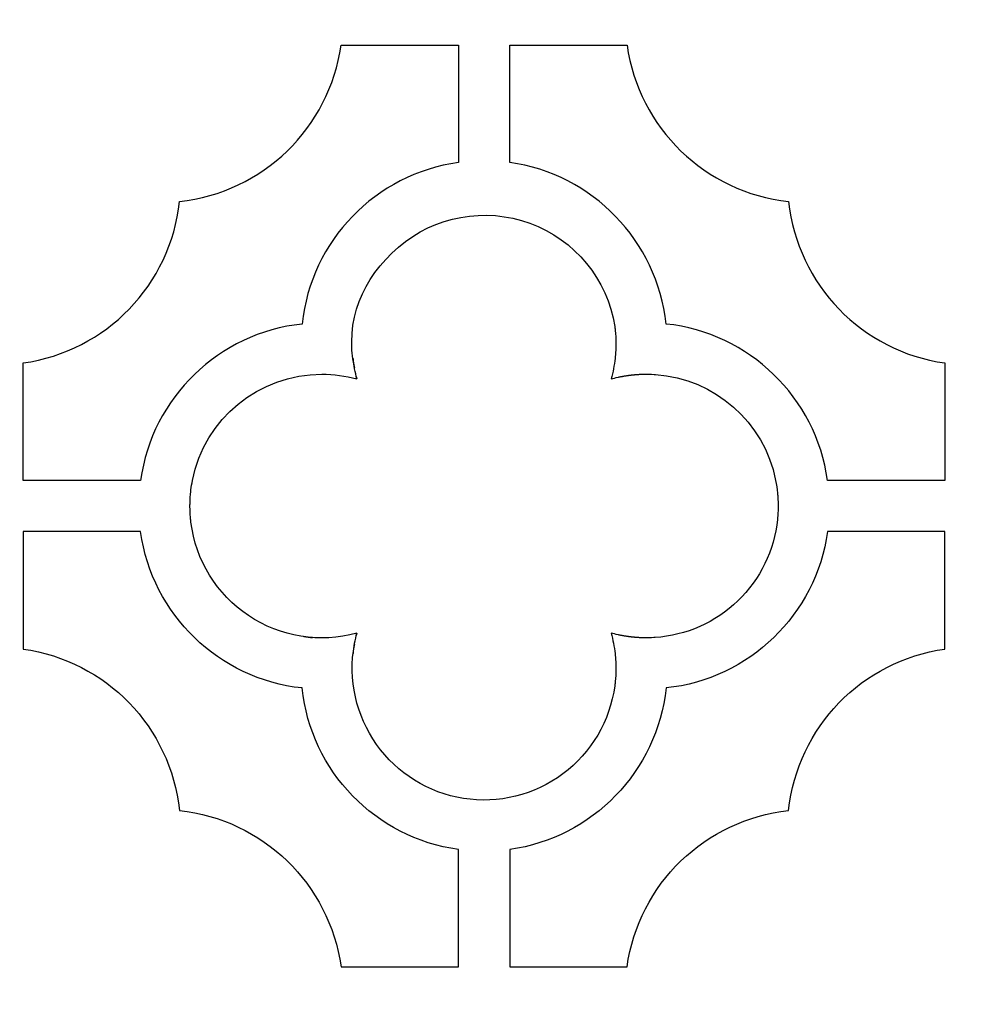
# Model space of a CAD drawing. Header units: centimetres. Extents: x -8.6 to 7.4, y -2.5 to 11.8.
# Drawn here: x 1.081 to 3.592, y 2.096 to 4.664 of the extents above; entities that cross this region are included whole.
import ezdxf

# ---------------------------------------------------------------- set-up
doc = ezdxf.new("R2010")
doc.units = ezdxf.units.CM
doc.header["$MEASUREMENT"] = 0
doc.layers.add('layer 1', color=7, linetype='Continuous')

msp = doc.modelspace()

# ---------------------------------------------------------------- linework, layer by layer
at = {"layer": 'layer 1', "color": 242}
for points, knots in [([(-0.18941, 11.81631), (-0.18941, 11.81631), (-0.0542, 11.81631), (-0.0542, 11.81631), (-0.0542, 11.81631), (-0.0542, 11.81631), (7.23783, 11.81631), (7.23783, 11.81631), (7.23783, 11.81631), (7.23783, 11.81631), (7.37304, 11.81631), (7.37304, 11.81631), (7.37304, 11.81631), (7.37304, 11.81631), (7.37304, 11.6811), (7.37304, 11.6811), (7.37304, 11.6811), (7.37304, 11.6811), (7.37304, -2.35212), (7.37304, -2.35212), (7.37304, -2.35212), (7.37304, -2.35212), (7.37304, -2.48733), (7.37304, -2.48733), (7.37304, -2.48733), (7.37304, -2.48733), (7.23783, -2.48733), (7.23783, -2.48733), (7.23783, -2.48733), (7.23783, -2.48733), (-0.0542, -2.48733), (-0.0542, -2.48733), (-0.0542, -2.48733), (-0.0542, -2.48733), (-0.18941, -2.48733), (-0.18941, -2.48733), (-0.18941, -2.48733), (-0.18941, -2.48733), (-0.18941, -2.35212), (-0.18941, -2.35212), (-0.18941, -2.35212), (-0.18941, -2.35212), (-0.18941, 11.6811), (-0.18941, 11.6811), (-0.18941, 11.6811), (-0.18941, 11.6811), (-0.18941, 11.81631), (-0.18941, 11.81631)], [0, 0, 0, 0, 0.0769231, 0.0769231, 0.0769231, 0.0769231, 0.1538462, 0.1538462, 0.1538462, 0.1538462, 0.2307692, 0.2307692, 0.2307692, 0.2307692, 0.3076923, 0.3076923, 0.3076923, 0.3076923, 0.3846154, 0.3846154, 0.3846154, 0.3846154, 0.4615385, 0.4615385, 0.4615385, 0.4615385, 0.5384615, 0.5384615, 0.5384615, 0.5384615, 0.6153846, 0.6153846, 0.6153846, 0.6153846, 0.6923077, 0.6923077, 0.6923077, 0.6923077, 0.7692308, 0.7692308, 0.7692308, 0.7692308, 0.8461538, 0.8461538, 0.8461538, 0.8461538, 1, 1, 1, 1]), ([(2.23982, 4.59688), (2.23982, 4.59688), (2.13652, 4.59688), (2.13652, 4.59688), (2.13652, 4.59688), (2.13652, 4.59688), (2.08721, 4.59688), (2.08721, 4.59688), (2.08721, 4.59688), (2.08721, 4.59688), (2.04993, 4.59688), (2.04993, 4.59688), (2.04993, 4.59688), (2.04993, 4.59688), (1.92987, 4.59688), (1.92987, 4.59688), (1.92987, 4.59688), (1.89925, 4.37789), (1.7233, 4.20771), (1.50345, 4.18403), (1.50345, 4.18403), (1.47993, 3.96416), (1.30956, 3.7884), (1.0906, 3.75761), (1.0906, 3.75761), (1.0906, 3.75761), (1.0906, 3.69234), (1.0906, 3.69234), (1.0906, 3.69234), (1.0906, 3.69234), (1.0906, 3.65906), (1.0906, 3.65906), (1.0906, 3.65906), (1.0906, 3.65906), (1.0906, 3.56049), (1.0906, 3.56049), (1.0906, 3.56049), (1.0906, 3.56049), (1.0906, 3.44769), (1.0906, 3.44769), (1.0906, 3.44769), (1.0906, 3.44769), (1.28031, 3.44768), (1.28031, 3.44768), (1.28031, 3.44768), (1.28031, 3.44768), (1.40051, 3.44768), (1.40051, 3.44768), (1.40051, 3.44768), (1.43113, 3.66668), (1.6071, 3.83685), (1.82696, 3.86054), (1.82696, 3.86054), (1.85047, 4.08041), (2.02084, 4.25619), (2.23982, 4.28696), (2.23982, 4.28696), (2.23982, 4.28696), (2.23982, 4.59688), (2.23982, 4.59688)], [0, 0, 0, 0, 0.0625, 0.0625, 0.0625, 0.0625, 0.125, 0.125, 0.125, 0.125, 0.1875, 0.1875, 0.1875, 0.1875, 0.25, 0.25, 0.25, 0.25, 0.3125, 0.3125, 0.3125, 0.3125, 0.375, 0.375, 0.375, 0.375, 0.4375, 0.4375, 0.4375, 0.4375, 0.5, 0.5, 0.5, 0.5, 0.5625, 0.5625, 0.5625, 0.5625, 0.625, 0.625, 0.625, 0.625, 0.6875, 0.6875, 0.6875, 0.6875, 0.75, 0.75, 0.75, 0.75, 0.8125, 0.8125, 0.8125, 0.8125, 0.875, 0.875, 0.875, 0.875, 1, 1, 1, 1]), ([(2.68495, 4.59688), (2.68495, 4.59688), (2.61981, 4.59688), (2.61981, 4.59688), (2.61981, 4.59688), (2.61981, 4.59688), (2.52762, 4.59688), (2.52762, 4.59688), (2.52762, 4.59688), (2.52762, 4.59688), (2.45856, 4.59688), (2.45856, 4.59688), (2.45856, 4.59688), (2.45856, 4.59688), (2.37503, 4.59688), (2.37503, 4.59688), (2.37503, 4.59688), (2.37503, 4.59688), (2.37503, 4.28695), (2.37503, 4.28695), (2.37503, 4.28695), (2.59401, 4.25633), (2.76417, 4.08038), (2.78787, 3.86054), (2.78787, 3.86054), (3.00773, 3.83701), (3.1835, 3.66665), (3.21429, 3.44768), (3.21429, 3.44768), (3.21429, 3.44768), (3.36926, 3.44768), (3.36926, 3.44768), (3.36926, 3.44768), (3.36926, 3.44768), (3.52421, 3.44768), (3.52421, 3.44768), (3.52421, 3.44768), (3.52421, 3.44768), (3.52421, 3.56049), (3.52421, 3.56049), (3.52421, 3.56049), (3.52421, 3.56049), (3.52421, 3.65907), (3.52421, 3.65907), (3.52421, 3.65907), (3.52421, 3.65907), (3.52421, 3.69232), (3.52421, 3.69232), (3.52421, 3.69232), (3.52421, 3.69232), (3.52421, 3.75761), (3.52421, 3.75761), (3.52421, 3.75761), (3.30523, 3.78823), (3.13506, 3.96418), (3.11137, 4.18403), (3.11137, 4.18403), (2.8915, 4.20755), (2.71573, 4.37791), (2.68495, 4.59688)], [0, 0, 0, 0, 0.0625, 0.0625, 0.0625, 0.0625, 0.125, 0.125, 0.125, 0.125, 0.1875, 0.1875, 0.1875, 0.1875, 0.25, 0.25, 0.25, 0.25, 0.3125, 0.3125, 0.3125, 0.3125, 0.375, 0.375, 0.375, 0.375, 0.4375, 0.4375, 0.4375, 0.4375, 0.5, 0.5, 0.5, 0.5, 0.5625, 0.5625, 0.5625, 0.5625, 0.625, 0.625, 0.625, 0.625, 0.6875, 0.6875, 0.6875, 0.6875, 0.75, 0.75, 0.75, 0.75, 0.8125, 0.8125, 0.8125, 0.8125, 0.875, 0.875, 0.875, 0.875, 1, 1, 1, 1]), ([(1.53758, 3.44768), (1.53597, 3.43943), (1.53465, 3.43114), (1.53362, 3.4228), (1.53362, 3.4228), (1.53362, 3.4228), (1.53337, 3.4207), (1.53337, 3.4207), (1.53337, 3.4207), (1.53337, 3.4207), (1.53313, 3.41859), (1.53313, 3.41859), (1.53313, 3.41859), (1.53313, 3.41859), (1.53231, 3.41024), (1.53231, 3.41024), (1.53231, 3.41024), (1.53231, 3.41024), (1.53183, 3.40378), (1.53183, 3.40378), (1.53183, 3.40378), (1.53183, 3.40378), (1.53168, 3.40163), (1.53168, 3.40163), (1.53168, 3.40163), (1.53168, 3.40163), (1.53141, 3.39737), (1.53141, 3.39737), (1.53141, 3.39737), (1.53141, 3.39737), (1.53134, 3.3952), (1.53134, 3.3952), (1.53134, 3.3952), (1.53134, 3.3952), (1.53123, 3.39244), (1.53123, 3.39244), (1.53123, 3.39244), (1.53123, 3.39244), (1.53119, 3.39089), (1.53119, 3.39089), (1.53119, 3.39089), (1.53119, 3.39089), (1.5311, 3.38908), (1.5311, 3.38908), (1.5311, 3.38908), (1.5311, 3.38908), (1.53108, 3.3869), (1.53108, 3.3869), (1.53108, 3.3869), (1.53108, 3.3869), (1.53106, 3.38552), (1.53106, 3.38552), (1.53106, 3.38552), (1.53106, 3.38552), (1.53102, 3.38336), (1.53102, 3.38336), (1.53102, 3.38336), (1.53102, 3.38336), (1.53101, 3.38117), (1.53101, 3.38117), (1.53101, 3.38117), (1.53101, 3.38117), (1.53101, 3.37903), (1.53101, 3.37903), (1.53101, 3.37903), (1.53101, 3.37903), (1.53102, 3.37687), (1.53102, 3.37687), (1.53102, 3.37687), (1.53102, 3.37687), (1.53105, 3.37506), (1.53105, 3.37506), (1.53105, 3.37506), (1.53105, 3.37506), (1.53106, 3.37363), (1.53106, 3.37363), (1.53106, 3.37363), (1.53106, 3.37363), (1.5311, 3.37146), (1.5311, 3.37146), (1.5311, 3.37146), (1.5311, 3.37146), (1.53119, 3.3693), (1.53119, 3.3693), (1.53119, 3.3693), (1.53119, 3.3693), (1.53123, 3.36773), (1.53123, 3.36773), (1.53123, 3.36773), (1.53123, 3.36773), (1.5313, 3.3661), (1.5313, 3.3661), (1.5313, 3.3661), (1.5313, 3.3661), (1.53138, 3.36395), (1.53138, 3.36395), (1.53138, 3.36395), (1.53138, 3.36395), (1.53168, 3.3586), (1.53168, 3.3586), (1.53168, 3.3586), (1.53168, 3.3586), (1.53183, 3.35646), (1.53183, 3.35646), (1.53183, 3.35646), (1.53183, 3.35646), (1.53222, 3.35115), (1.53222, 3.35115), (1.53222, 3.35115), (1.53255, 3.34726), (1.53293, 3.34338), (1.53337, 3.3395), (1.53337, 3.3395), (1.53337, 3.3395), (1.53362, 3.33739), (1.53362, 3.33739), (1.53362, 3.33739), (1.54597, 3.23689), (1.60144, 3.14682), (1.68567, 3.09064), (1.68567, 3.09064), (1.76988, 3.03447), (1.87425, 3.01764), (1.97182, 3.04455), (1.97182, 3.04455), (1.97182, 3.04455), (1.97018, 3.03826), (1.97018, 3.03826), (1.97018, 3.03826), (1.97018, 3.03826), (1.97182, 3.04456), (1.97182, 3.04456), (1.97182, 3.04456), (1.96946, 3.03574), (1.96741, 3.02683), (1.96566, 3.01786), (1.96566, 3.01786), (1.9639, 3.00877), (1.96251, 2.99961), (1.96149, 2.9904), (1.96149, 2.9904), (1.96239, 2.99846), (1.96357, 3.00648), (1.96501, 3.01447), (1.96501, 3.01447), (1.94827, 2.92219), (1.96943, 2.82707), (2.0237, 2.75059), (2.0237, 2.75059), (2.07797, 2.67411), (2.16032, 2.6228), (2.25295, 2.60814), (2.25295, 2.60814), (2.3456, 2.59346), (2.44026, 2.61681), (2.51547, 2.67288), (2.51547, 2.67288), (2.59068, 2.72895), (2.64001, 2.81254), (2.65241, 2.90553), (2.65241, 2.90553), (2.65241, 2.90553), (2.65261, 2.907), (2.65261, 2.907), (2.65261, 2.907), (2.65261, 2.907), (2.65277, 2.90847), (2.65277, 2.90847), (2.65277, 2.90847), (2.65277, 2.90847), (2.65314, 2.91143), (2.65314, 2.91143), (2.65314, 2.91143), (2.65314, 2.91143), (2.65339, 2.91363), (2.65339, 2.91363), (2.65339, 2.91363), (2.65339, 2.91363), (2.65355, 2.91509), (2.65355, 2.91509), (2.65355, 2.91509), (2.65355, 2.91509), (2.65378, 2.91732), (2.65378, 2.91732), (2.65378, 2.91732), (2.65378, 2.91732), (2.65395, 2.91921), (2.65395, 2.91921), (2.65395, 2.91921), (2.65395, 2.91921), (2.6541, 2.92101), (2.6541, 2.92101), (2.6541, 2.92101), (2.6541, 2.92101), (2.65423, 2.92251), (2.65423, 2.92251), (2.65423, 2.92251), (2.65423, 2.92251), (2.65434, 2.92377), (2.65434, 2.92377), (2.65434, 2.92377), (2.65434, 2.92377), (2.65448, 2.92549), (2.65448, 2.92549), (2.65448, 2.92549), (2.65448, 2.92549), (2.65492, 2.93218), (2.65492, 2.93218), (2.65492, 2.93218), (2.65492, 2.93218), (2.65501, 2.93367), (2.65501, 2.93367), (2.65501, 2.93367), (2.65501, 2.93367), (2.65506, 2.93517), (2.65506, 2.93517), (2.65506, 2.93517), (2.65506, 2.93517), (2.65513, 2.93667), (2.65513, 2.93667), (2.65513, 2.93667), (2.65513, 2.93667), (2.65519, 2.93817), (2.65519, 2.93817), (2.65519, 2.93817), (2.65519, 2.93817), (2.65527, 2.94038), (2.65527, 2.94038), (2.65527, 2.94038), (2.65527, 2.94038), (2.65541, 2.94536), (2.65541, 2.94536), (2.65541, 2.94536), (2.65541, 2.94536), (2.65542, 2.94724), (2.65542, 2.94724), (2.65542, 2.94724), (2.65542, 2.94724), (2.65546, 2.94952), (2.65546, 2.94952), (2.65546, 2.94952), (2.65546, 2.94952), (2.65548, 2.95175), (2.65548, 2.95175), (2.65548, 2.95175), (2.65548, 2.95175), (2.65546, 2.95326), (2.65546, 2.95326), (2.65546, 2.95326), (2.65546, 2.95326), (2.65546, 2.95476), (2.65546, 2.95476), (2.65546, 2.95476), (2.65546, 2.95476), (2.65542, 2.95626), (2.65542, 2.95626), (2.65542, 2.95626), (2.65542, 2.95626), (2.65542, 2.95776), (2.65542, 2.95776), (2.65542, 2.95776), (2.65542, 2.95776), (2.65538, 2.95926), (2.65538, 2.95926), (2.65538, 2.95926), (2.65538, 2.95926), (2.65536, 2.96076), (2.65536, 2.96076), (2.65536, 2.96076), (2.65536, 2.96076), (2.65531, 2.96227), (2.65531, 2.96227), (2.65531, 2.96227), (2.65531, 2.96227), (2.65527, 2.96375), (2.65527, 2.96375), (2.65527, 2.96375), (2.65527, 2.96375), (2.65519, 2.96526), (2.65519, 2.96526), (2.65519, 2.96526), (2.65519, 2.96526), (2.65513, 2.96675), (2.65513, 2.96675), (2.65513, 2.96675), (2.65513, 2.96675), (2.65506, 2.96826), (2.65506, 2.96826), (2.65506, 2.96826), (2.65506, 2.96826), (2.65501, 2.96973), (2.65501, 2.96973), (2.65501, 2.96973), (2.65501, 2.96973), (2.65492, 2.97123), (2.65492, 2.97123), (2.65492, 2.97123), (2.65492, 2.97123), (2.65484, 2.9727), (2.65484, 2.9727), (2.65484, 2.9727), (2.65484, 2.9727), (2.65474, 2.97421), (2.65474, 2.97421), (2.65474, 2.97421), (2.65474, 2.97421), (2.65467, 2.97566), (2.65467, 2.97566), (2.65467, 2.97566), (2.65467, 2.97566), (2.65454, 2.97716), (2.65454, 2.97716), (2.65454, 2.97716), (2.65454, 2.97716), (2.65443, 2.97862), (2.65443, 2.97862), (2.65443, 2.97862), (2.65443, 2.97862), (2.65431, 2.98012), (2.65431, 2.98012), (2.65431, 2.98012), (2.65431, 2.98012), (2.65419, 2.98159), (2.65419, 2.98159), (2.65419, 2.98159), (2.65419, 2.98159), (2.65404, 2.98308), (2.65404, 2.98308), (2.65404, 2.98308), (2.65404, 2.98308), (2.65391, 2.98455), (2.65391, 2.98455), (2.65391, 2.98455), (2.65391, 2.98455), (2.65379, 2.98601), (2.65379, 2.98601), (2.65379, 2.98601), (2.65379, 2.98601), (2.65366, 2.98746), (2.65366, 2.98746), (2.65366, 2.98746), (2.65366, 2.98746), (2.6535, 2.98894), (2.6535, 2.98894), (2.6535, 2.98894), (2.6535, 2.98894), (2.65334, 2.9904), (2.65334, 2.9904), (2.65334, 2.9904), (2.65131, 3.00871), (2.64783, 3.02681), (2.64293, 3.04456), (2.64293, 3.04456), (2.64895, 3.04293), (2.655, 3.04145), (2.66109, 3.04011), (2.66109, 3.04011), (2.66109, 3.04011), (2.66251, 3.03978), (2.66251, 3.03978), (2.66251, 3.03978), (2.66251, 3.03978), (2.66393, 3.03951), (2.66393, 3.03951), (2.66393, 3.03951), (2.66393, 3.03951), (2.66536, 3.03918), (2.66536, 3.03918), (2.66536, 3.03918), (2.66536, 3.03918), (2.66678, 3.0389), (2.66678, 3.0389), (2.66678, 3.0389), (2.66678, 3.0389), (2.6682, 3.03863), (2.6682, 3.03863), (2.6682, 3.03863), (2.6682, 3.03863), (2.66962, 3.03835), (2.66962, 3.03835), (2.66962, 3.03835), (2.66962, 3.03835), (2.67105, 3.03808), (2.67105, 3.03808), (2.67105, 3.03808), (2.67105, 3.03808), (2.67247, 3.03783), (2.67247, 3.03783), (2.67247, 3.03783), (2.67247, 3.03783), (2.6739, 3.03755), (2.6739, 3.03755), (2.6739, 3.03755), (2.6739, 3.03755), (2.67532, 3.0373), (2.67532, 3.0373), (2.67532, 3.0373), (2.67532, 3.0373), (2.67679, 3.03703), (2.67679, 3.03703), (2.67679, 3.03703), (2.67679, 3.03703), (2.6782, 3.03681), (2.6782, 3.03681), (2.6782, 3.03681), (2.6782, 3.03681), (2.67966, 3.03657), (2.67966, 3.03657), (2.67966, 3.03657), (2.67966, 3.03657), (2.68108, 3.03634), (2.68108, 3.03634), (2.68108, 3.03634), (2.68108, 3.03634), (2.68255, 3.03609), (2.68255, 3.03609), (2.68255, 3.03609), (2.68255, 3.03609), (2.68398, 3.03589), (2.68398, 3.03589), (2.68398, 3.03589), (2.68398, 3.03589), (2.68544, 3.03567), (2.68544, 3.03567), (2.68544, 3.03567), (2.68544, 3.03567), (2.68689, 3.03547), (2.68689, 3.03547), (2.68689, 3.03547), (2.68689, 3.03547), (2.68836, 3.03523), (2.68836, 3.03523), (2.68836, 3.03523), (2.68836, 3.03523), (2.68979, 3.03508), (2.68979, 3.03508), (2.68979, 3.03508), (2.68979, 3.03508), (2.69125, 3.03486), (2.69125, 3.03486), (2.69125, 3.03486), (2.69125, 3.03486), (2.6927, 3.0347), (2.6927, 3.0347), (2.6927, 3.0347), (2.6927, 3.0347), (2.69417, 3.0345), (2.69417, 3.0345), (2.69417, 3.0345), (2.69417, 3.0345), (2.69563, 3.03433), (2.69563, 3.03433), (2.69563, 3.03433), (2.69563, 3.03433), (2.69708, 3.03416), (2.69708, 3.03416), (2.69708, 3.03416), (2.69708, 3.03416), (2.69855, 3.034), (2.69855, 3.034), (2.69855, 3.034), (2.69855, 3.034), (2.70002, 3.03383), (2.70002, 3.03383), (2.70002, 3.03383), (2.70002, 3.03383), (2.70148, 3.03372), (2.70148, 3.03372), (2.70148, 3.03372), (2.70148, 3.03372), (2.70295, 3.03357), (2.70295, 3.03357), (2.70295, 3.03357), (2.70295, 3.03357), (2.7044, 3.03344), (2.7044, 3.03344), (2.7044, 3.03344), (2.7044, 3.03344), (2.70591, 3.03329), (2.70591, 3.03329), (2.70591, 3.03329), (2.70591, 3.03329), (2.70736, 3.03318), (2.70736, 3.03318), (2.70736, 3.03318), (2.70736, 3.03318), (2.70887, 3.03306), (2.70887, 3.03306), (2.70887, 3.03306), (2.70887, 3.03306), (2.71033, 3.03294), (2.71033, 3.03294), (2.71033, 3.03294), (2.71033, 3.03294), (2.71182, 3.03283), (2.71182, 3.03283), (2.71182, 3.03283), (2.71182, 3.03283), (2.71329, 3.03274), (2.71329, 3.03274), (2.71329, 3.03274), (2.71329, 3.03274), (2.71478, 3.03265), (2.71478, 3.03265), (2.71478, 3.03265), (2.71478, 3.03265), (2.71626, 3.03256), (2.71626, 3.03256), (2.71626, 3.03256), (2.71626, 3.03256), (2.71776, 3.03249), (2.71776, 3.03249), (2.71776, 3.03249), (2.71776, 3.03249), (2.71924, 3.03243), (2.71924, 3.03243), (2.71924, 3.03243), (2.71924, 3.03243), (2.72073, 3.03235), (2.72073, 3.03235), (2.72073, 3.03235), (2.72073, 3.03235), (2.72224, 3.0323), (2.72224, 3.0323), (2.72224, 3.0323), (2.72224, 3.0323), (2.72373, 3.03221), (2.72373, 3.03221), (2.72373, 3.03221), (2.72373, 3.03221), (2.72523, 3.03218), (2.72523, 3.03218), (2.72523, 3.03218), (2.72523, 3.03218), (2.72672, 3.03214), (2.72672, 3.03214), (2.72672, 3.03214), (2.72672, 3.03214), (2.72823, 3.03211), (2.72823, 3.03211), (2.72823, 3.03211), (2.72823, 3.03211), (2.72972, 3.03206), (2.72972, 3.03206), (2.72972, 3.03206), (2.72972, 3.03206), (2.73123, 3.03206), (2.73123, 3.03206), (2.73123, 3.03206), (2.73123, 3.03206), (2.73273, 3.03203), (2.73273, 3.03203), (2.73273, 3.03203), (2.73273, 3.03203), (2.73423, 3.03203), (2.73423, 3.03203), (2.73423, 3.03203), (2.73423, 3.03203), (2.73575, 3.032), (2.73575, 3.032), (2.73575, 3.032), (2.73575, 3.032), (2.73724, 3.03203), (2.73724, 3.03203), (2.73724, 3.03203), (2.73724, 3.03203), (2.73907, 3.03204), (2.73907, 3.03204), (2.73907, 3.03204), (2.73907, 3.03204), (2.74102, 3.03206), (2.74102, 3.03206), (2.74102, 3.03206), (2.74102, 3.03206), (2.74745, 3.03223), (2.74745, 3.03223), (2.74745, 3.03223), (2.74745, 3.03223), (2.74931, 3.03231), (2.74931, 3.03231), (2.74931, 3.03231), (2.74931, 3.03231), (2.75602, 3.03264), (2.75602, 3.03264), (2.75602, 3.03264), (2.75602, 3.03264), (2.75753, 3.03273), (2.75753, 3.03273), (2.75753, 3.03273), (2.75753, 3.03273), (2.75902, 3.03282), (2.75902, 3.03282), (2.75902, 3.03282), (2.841, 3.03846), (2.91833, 3.07278), (2.97749, 3.12981), (2.97749, 3.12981), (3.03668, 3.18686), (3.0737, 3.26299), (3.082, 3.34478), (3.082, 3.34478), (3.082, 3.34478), (3.0825, 3.35008), (3.0825, 3.35008), (3.0825, 3.35008), (3.08294, 3.35559), (3.08329, 3.36111), (3.08354, 3.36664), (3.08354, 3.36664), (3.08354, 3.36664), (3.08358, 3.36824), (3.08358, 3.36824), (3.08358, 3.36824), (3.08358, 3.36824), (3.08365, 3.3704), (3.08365, 3.3704), (3.08365, 3.3704), (3.08365, 3.3704), (3.08374, 3.37347), (3.08374, 3.37347), (3.08374, 3.37347), (3.08374, 3.37347), (3.08374, 3.37472), (3.08374, 3.37472), (3.08374, 3.37472), (3.08374, 3.37472), (3.08378, 3.37687), (3.08378, 3.37687), (3.08378, 3.37687), (3.08378, 3.37687), (3.08379, 3.37903), (3.08379, 3.37903), (3.08379, 3.37903), (3.08379, 3.37903), (3.08379, 3.38117), (3.08379, 3.38117), (3.08379, 3.38117), (3.08379, 3.38117), (3.08378, 3.38336), (3.08378, 3.38336), (3.08378, 3.38336), (3.08378, 3.38336), (3.08375, 3.3851), (3.08375, 3.3851), (3.08375, 3.3851), (3.08375, 3.3851), (3.08374, 3.3866), (3.08374, 3.3866), (3.08374, 3.3866), (3.08374, 3.3866), (3.0837, 3.38872), (3.0837, 3.38872), (3.0837, 3.38872), (3.0837, 3.38872), (3.08361, 3.39089), (3.08361, 3.39089), (3.08361, 3.39089), (3.08361, 3.39089), (3.08358, 3.39236), (3.08358, 3.39236), (3.08358, 3.39236), (3.08336, 3.39759), (3.08306, 3.40282), (3.08266, 3.40804), (3.08266, 3.40804), (3.08266, 3.40804), (3.0825, 3.41015), (3.0825, 3.41015), (3.0825, 3.41015), (3.0825, 3.41015), (3.08212, 3.41436), (3.08212, 3.41436), (3.08212, 3.41436), (3.08096, 3.42553), (3.07932, 3.43665), (3.07721, 3.44768), (3.07721, 3.44768), (3.04678, 3.60189), (2.91695, 3.71649), (2.76014, 3.72726), (2.76014, 3.72726), (2.76014, 3.72726), (2.75829, 3.72739), (2.75829, 3.72739), (2.75829, 3.72739), (2.75829, 3.72739), (2.7568, 3.72748), (2.7568, 3.72748), (2.7568, 3.72748), (2.7568, 3.72748), (2.74931, 3.72785), (2.74931, 3.72785), (2.74931, 3.72785), (2.74931, 3.72785), (2.74745, 3.72792), (2.74745, 3.72792), (2.74745, 3.72792), (2.74745, 3.72792), (2.74212, 3.72808), (2.74212, 3.72808), (2.74212, 3.72808), (2.74212, 3.72808), (2.74024, 3.72809), (2.74024, 3.72809), (2.74024, 3.72809), (2.74024, 3.72809), (2.73797, 3.72813), (2.73797, 3.72813), (2.73797, 3.72813), (2.73797, 3.72813), (2.73575, 3.72815), (2.73575, 3.72815), (2.73575, 3.72815), (2.73575, 3.72815), (2.73423, 3.72813), (2.73423, 3.72813), (2.73423, 3.72813), (2.73423, 3.72813), (2.73273, 3.72813), (2.73273, 3.72813), (2.73273, 3.72813), (2.73273, 3.72813), (2.73123, 3.72809), (2.73123, 3.72809), (2.73123, 3.72809), (2.73123, 3.72809), (2.72972, 3.72809), (2.72972, 3.72809), (2.72972, 3.72809), (2.72972, 3.72809), (2.72823, 3.72805), (2.72823, 3.72805), (2.72823, 3.72805), (2.72823, 3.72805), (2.72672, 3.72803), (2.72672, 3.72803), (2.72672, 3.72803), (2.72672, 3.72803), (2.72523, 3.72798), (2.72523, 3.72798), (2.72523, 3.72798), (2.72523, 3.72798), (2.72373, 3.72794), (2.72373, 3.72794), (2.72373, 3.72794), (2.72373, 3.72794), (2.72224, 3.72786), (2.72224, 3.72786), (2.72224, 3.72786), (2.72224, 3.72786), (2.72073, 3.7278), (2.72073, 3.7278), (2.72073, 3.7278), (2.72073, 3.7278), (2.71924, 3.72772), (2.71924, 3.72772), (2.71924, 3.72772), (2.71924, 3.72772), (2.71776, 3.72767), (2.71776, 3.72767), (2.71776, 3.72767), (2.71776, 3.72767), (2.71626, 3.72758), (2.71626, 3.72758), (2.71626, 3.72758), (2.71626, 3.72758), (2.7148, 3.72751), (2.7148, 3.72751), (2.7148, 3.72751), (2.7148, 3.72751), (2.7133, 3.72741), (2.7133, 3.72741), (2.7133, 3.72741), (2.7133, 3.72741), (2.71183, 3.72733), (2.71183, 3.72733), (2.71183, 3.72733), (2.71183, 3.72733), (2.71034, 3.72721), (2.71034, 3.72721), (2.71034, 3.72721), (2.71034, 3.72721), (2.70888, 3.7271), (2.70888, 3.7271), (2.70888, 3.7271), (2.70888, 3.7271), (2.70738, 3.72698), (2.70738, 3.72698), (2.70738, 3.72698), (2.70738, 3.72698), (2.70592, 3.72686), (2.70592, 3.72686), (2.70592, 3.72686), (2.70592, 3.72686), (2.70443, 3.72671), (2.70443, 3.72671), (2.70443, 3.72671), (2.70443, 3.72671), (2.70297, 3.72658), (2.70297, 3.72658), (2.70297, 3.72658), (2.70297, 3.72658), (2.70152, 3.72644), (2.70152, 3.72644), (2.70152, 3.72644), (2.70152, 3.72644), (2.70005, 3.72632), (2.70005, 3.72632), (2.70005, 3.72632), (2.70005, 3.72632), (2.69858, 3.72616), (2.69858, 3.72616), (2.69858, 3.72616), (2.69858, 3.72616), (2.69712, 3.72599), (2.69712, 3.72599), (2.69712, 3.72599), (2.69712, 3.72599), (2.69565, 3.72582), (2.69565, 3.72582), (2.69565, 3.72582), (2.69565, 3.72582), (2.6942, 3.72565), (2.6942, 3.72565), (2.6942, 3.72565), (2.6942, 3.72565), (2.69274, 3.72545), (2.69274, 3.72545), (2.69274, 3.72545), (2.69274, 3.72545), (2.69127, 3.72529), (2.69127, 3.72529), (2.69127, 3.72529), (2.69127, 3.72529), (2.68981, 3.72509), (2.68981, 3.72509), (2.68981, 3.72509), (2.68981, 3.72509), (2.6884, 3.72493), (2.6884, 3.72493), (2.6884, 3.72493), (2.6884, 3.72493), (2.68694, 3.7247), (2.68694, 3.7247), (2.68694, 3.7247), (2.68694, 3.7247), (2.68547, 3.7245), (2.68547, 3.7245), (2.68547, 3.7245), (2.68547, 3.7245), (2.68402, 3.72426), (2.68402, 3.72426), (2.68402, 3.72426), (2.68402, 3.72426), (2.68259, 3.72406), (2.68259, 3.72406), (2.68259, 3.72406), (2.68259, 3.72406), (2.68112, 3.72382), (2.68112, 3.72382), (2.68112, 3.72382), (2.68112, 3.72382), (2.6797, 3.72358), (2.6797, 3.72358), (2.6797, 3.72358), (2.6797, 3.72358), (2.67824, 3.72334), (2.67824, 3.72334), (2.67824, 3.72334), (2.67824, 3.72334), (2.67682, 3.72313), (2.67682, 3.72313), (2.67682, 3.72313), (2.67682, 3.72313), (2.67537, 3.72286), (2.67537, 3.72286), (2.67537, 3.72286), (2.67537, 3.72286), (2.67395, 3.72261), (2.67395, 3.72261), (2.67395, 3.72261), (2.67395, 3.72261), (2.67251, 3.72233), (2.67251, 3.72233), (2.67251, 3.72233), (2.67251, 3.72233), (2.67109, 3.72209), (2.67109, 3.72209), (2.67109, 3.72209), (2.67109, 3.72209), (2.66967, 3.7218), (2.66967, 3.7218), (2.66967, 3.7218), (2.66967, 3.7218), (2.66825, 3.72153), (2.66825, 3.72153), (2.66825, 3.72153), (2.66825, 3.72153), (2.66683, 3.72125), (2.66683, 3.72125), (2.66683, 3.72125), (2.66683, 3.72125), (2.66541, 3.72097), (2.66541, 3.72097), (2.66541, 3.72097), (2.66541, 3.72097), (2.66399, 3.72066), (2.66399, 3.72066), (2.66399, 3.72066), (2.66399, 3.72066), (2.66258, 3.72037), (2.66258, 3.72037), (2.66258, 3.72037), (2.66258, 3.72037), (2.66116, 3.72004), (2.66116, 3.72004), (2.66116, 3.72004), (2.65506, 3.71873), (2.64901, 3.71725), (2.64299, 3.7156), (2.64299, 3.7156), (2.64786, 3.73335), (2.65131, 3.75146), (2.65332, 3.76975), (2.65332, 3.76975), (2.65332, 3.76975), (2.65349, 3.77122), (2.65349, 3.77122), (2.65349, 3.77122), (2.65349, 3.77122), (2.65365, 3.77269), (2.65365, 3.77269), (2.65365, 3.77269), (2.65365, 3.77269), (2.65378, 3.77416), (2.65378, 3.77416), (2.65378, 3.77416), (2.65378, 3.77416), (2.65391, 3.77561), (2.65391, 3.77561), (2.65391, 3.77561), (2.65391, 3.77561), (2.65404, 3.77707), (2.65404, 3.77707), (2.65404, 3.77707), (2.65404, 3.77707), (2.65419, 3.77858), (2.65419, 3.77858), (2.65419, 3.77858), (2.65419, 3.77858), (2.65431, 3.78003), (2.65431, 3.78003), (2.65431, 3.78003), (2.65431, 3.78003), (2.65443, 3.78154), (2.65443, 3.78154), (2.65443, 3.78154), (2.65443, 3.78154), (2.65454, 3.78299), (2.65454, 3.78299), (2.65454, 3.78299), (2.65454, 3.78299), (2.65467, 3.78449), (2.65467, 3.78449), (2.65467, 3.78449), (2.65467, 3.78449), (2.65474, 3.78596), (2.65474, 3.78596), (2.65474, 3.78596), (2.65474, 3.78596), (2.65484, 3.78745), (2.65484, 3.78745), (2.65484, 3.78745), (2.65484, 3.78745), (2.65492, 3.78893), (2.65492, 3.78893), (2.65492, 3.78893), (2.65492, 3.78893), (2.65501, 3.79043), (2.65501, 3.79043), (2.65501, 3.79043), (2.65501, 3.79043), (2.65506, 3.79191), (2.65506, 3.79191), (2.65506, 3.79191), (2.65506, 3.79191), (2.65513, 3.7934), (2.65513, 3.7934), (2.65513, 3.7934), (2.65513, 3.7934), (2.65519, 3.79491), (2.65519, 3.79491), (2.65519, 3.79491), (2.65519, 3.79491), (2.65527, 3.7964), (2.65527, 3.7964), (2.65527, 3.7964), (2.65527, 3.7964), (2.65531, 3.79789), (2.65531, 3.79789), (2.65531, 3.79789), (2.65531, 3.79789), (2.65536, 3.79939), (2.65536, 3.79939), (2.65536, 3.79939), (2.65536, 3.79939), (2.65538, 3.8009), (2.65538, 3.8009), (2.65538, 3.8009), (2.65538, 3.8009), (2.65542, 3.80239), (2.65542, 3.80239), (2.65542, 3.80239), (2.65542, 3.80239), (2.65542, 3.8039), (2.65542, 3.8039), (2.65542, 3.8039), (2.65542, 3.8039), (2.65546, 3.8054), (2.65546, 3.8054), (2.65546, 3.8054), (2.65546, 3.8054), (2.65546, 3.80689), (2.65546, 3.80689), (2.65546, 3.80689), (2.65546, 3.80689), (2.65548, 3.80841), (2.65548, 3.80841), (2.65548, 3.80841), (2.65548, 3.80841), (2.65546, 3.80991), (2.65546, 3.80991), (2.65546, 3.80991), (2.65546, 3.80991), (2.65544, 3.81174), (2.65544, 3.81174), (2.65544, 3.81174), (2.65544, 3.81174), (2.65542, 3.81369), (2.65542, 3.81369), (2.65542, 3.81369), (2.65542, 3.81369), (2.65531, 3.81876), (2.65531, 3.81876), (2.65531, 3.81876), (2.65531, 3.81876), (2.65519, 3.82199), (2.65519, 3.82199), (2.65519, 3.82199), (2.65519, 3.82199), (2.65513, 3.82349), (2.65513, 3.82349), (2.65513, 3.82349), (2.65513, 3.82349), (2.65506, 3.82498), (2.65506, 3.82498), (2.65506, 3.82498), (2.65506, 3.82498), (2.65502, 3.8263), (2.65502, 3.8263), (2.65502, 3.8263), (2.65502, 3.8263), (2.65492, 3.82797), (2.65492, 3.82797), (2.65492, 3.82797), (2.65492, 3.82797), (2.65449, 3.83449), (2.65449, 3.83449), (2.65449, 3.83449), (2.65449, 3.83449), (2.65435, 3.83617), (2.65435, 3.83617), (2.65435, 3.83617), (2.65435, 3.83617), (2.65423, 3.83764), (2.65423, 3.83764), (2.65423, 3.83764), (2.65423, 3.83764), (2.6541, 3.83914), (2.6541, 3.83914), (2.6541, 3.83914), (2.6541, 3.83914), (2.65396, 3.8406), (2.65396, 3.8406), (2.65396, 3.8406), (2.65396, 3.8406), (2.65385, 3.84202), (2.65385, 3.84202), (2.65385, 3.84202), (2.65385, 3.84202), (2.65366, 3.84412), (2.65366, 3.84412), (2.65366, 3.84412), (2.65366, 3.84412), (2.65347, 3.8458), (2.65347, 3.8458), (2.65347, 3.8458), (2.65347, 3.8458), (2.65321, 3.84799), (2.65321, 3.84799), (2.65321, 3.84799), (2.65321, 3.84799), (2.6529, 3.85069), (2.6529, 3.85069), (2.6529, 3.85069), (2.6529, 3.85069), (2.65268, 3.85242), (2.65268, 3.85242), (2.65268, 3.85242), (2.65268, 3.85242), (2.65248, 3.85389), (2.65248, 3.85389), (2.65248, 3.85389), (2.63284, 3.97867), (2.54713, 4.08301), (2.42853, 4.12649), (2.42853, 4.12649), (2.30994, 4.16998), (2.17709, 4.14578), (2.08145, 4.06327), (2.08145, 4.06327), (1.98581, 3.98076), (1.93939, 3.86938), (1.96501, 3.74569), (1.96501, 3.74569), (1.96357, 3.75367), (1.9624, 3.76169), (1.96149, 3.76975), (1.96149, 3.76975), (1.96252, 3.76055), (1.9639, 3.75138), (1.96565, 3.74229), (1.96565, 3.74229), (1.96738, 3.73331), (1.96947, 3.72441), (1.9719, 3.7156), (1.9719, 3.7156), (1.9719, 3.7156), (1.97018, 3.7219), (1.97018, 3.7219), (1.97018, 3.7219), (1.97018, 3.7219), (1.97182, 3.71561), (1.97182, 3.71561), (1.97182, 3.71561), (1.9416, 3.72393), (1.9104, 3.72815), (1.87906, 3.72815), (1.87906, 3.72815), (1.71279, 3.72808), (1.56981, 3.61079), (1.53756, 3.44768), (1.53756, 3.44768), (1.53756, 3.44768), (1.53758, 3.44768), (1.53758, 3.44768)], [0, 0, 0, 0, 0.0034483, 0.0034483, 0.0034483, 0.0034483, 0.0068966, 0.0068966, 0.0068966, 0.0068966, 0.0103448, 0.0103448, 0.0103448, 0.0103448, 0.0137931, 0.0137931, 0.0137931, 0.0137931, 0.0172414, 0.0172414, 0.0172414, 0.0172414, 0.0206897, 0.0206897, 0.0206897, 0.0206897, 0.0241379, 0.0241379, 0.0241379, 0.0241379, 0.0275862, 0.0275862, 0.0275862, 0.0275862, 0.0310345, 0.0310345, 0.0310345, 0.0310345, 0.0344828, 0.0344828, 0.0344828, 0.0344828, 0.037931, 0.037931, 0.037931, 0.037931, 0.0413793, 0.0413793, 0.0413793, 0.0413793, 0.0448276, 0.0448276, 0.0448276, 0.0448276, 0.0482759, 0.0482759, 0.0482759, 0.0482759, 0.0517241, 0.0517241, 0.0517241, 0.0517241, 0.0551724, 0.0551724, 0.0551724, 0.0551724, 0.0586207, 0.0586207, 0.0586207, 0.0586207, 0.062069, 0.062069, 0.062069, 0.062069, 0.0655172, 0.0655172, 0.0655172, 0.0655172, 0.0689655, 0.0689655, 0.0689655, 0.0689655, 0.0724138, 0.0724138, 0.0724138, 0.0724138, 0.0758621, 0.0758621, 0.0758621, 0.0758621, 0.0793103, 0.0793103, 0.0793103, 0.0793103, 0.0827586, 0.0827586, 0.0827586, 0.0827586, 0.0862069, 0.0862069, 0.0862069, 0.0862069, 0.0896552, 0.0896552, 0.0896552, 0.0896552, 0.0931034, 0.0931034, 0.0931034, 0.0931034, 0.0965517, 0.0965517, 0.0965517, 0.0965517, 0.1, 0.1, 0.1, 0.1, 0.1034483, 0.1034483, 0.1034483, 0.1034483, 0.1068966, 0.1068966, 0.1068966, 0.1068966, 0.1103448, 0.1103448, 0.1103448, 0.1103448, 0.1137931, 0.1137931, 0.1137931, 0.1137931, 0.1172414, 0.1172414, 0.1172414, 0.1172414, 0.1206897, 0.1206897, 0.1206897, 0.1206897, 0.1241379, 0.1241379, 0.1241379, 0.1241379, 0.1275862, 0.1275862, 0.1275862, 0.1275862, 0.1310345, 0.1310345, 0.1310345, 0.1310345, 0.1344828, 0.1344828, 0.1344828, 0.1344828, 0.137931, 0.137931, 0.137931, 0.137931, 0.1413793, 0.1413793, 0.1413793, 0.1413793, 0.1448276, 0.1448276, 0.1448276, 0.1448276, 0.1482759, 0.1482759, 0.1482759, 0.1482759, 0.1517241, 0.1517241, 0.1517241, 0.1517241, 0.1551724, 0.1551724, 0.1551724, 0.1551724, 0.1586207, 0.1586207, 0.1586207, 0.1586207, 0.162069, 0.162069, 0.162069, 0.162069, 0.1655172, 0.1655172, 0.1655172, 0.1655172, 0.1689655, 0.1689655, 0.1689655, 0.1689655, 0.1724138, 0.1724138, 0.1724138, 0.1724138, 0.1758621, 0.1758621, 0.1758621, 0.1758621, 0.1793103, 0.1793103, 0.1793103, 0.1793103, 0.1827586, 0.1827586, 0.1827586, 0.1827586, 0.1862069, 0.1862069, 0.1862069, 0.1862069, 0.1896552, 0.1896552, 0.1896552, 0.1896552, 0.1931034, 0.1931034, 0.1931034, 0.1931034, 0.1965517, 0.1965517, 0.1965517, 0.1965517, 0.2, 0.2, 0.2, 0.2, 0.2034483, 0.2034483, 0.2034483, 0.2034483, 0.2068966, 0.2068966, 0.2068966, 0.2068966, 0.2103448, 0.2103448, 0.2103448, 0.2103448, 0.2137931, 0.2137931, 0.2137931, 0.2137931, 0.2172414, 0.2172414, 0.2172414, 0.2172414, 0.2206897, 0.2206897, 0.2206897, 0.2206897, 0.2241379, 0.2241379, 0.2241379, 0.2241379, 0.2275862, 0.2275862, 0.2275862, 0.2275862, 0.2310345, 0.2310345, 0.2310345, 0.2310345, 0.2344828, 0.2344828, 0.2344828, 0.2344828, 0.237931, 0.237931, 0.237931, 0.237931, 0.2413793, 0.2413793, 0.2413793, 0.2413793, 0.2448276, 0.2448276, 0.2448276, 0.2448276, 0.2482759, 0.2482759, 0.2482759, 0.2482759, 0.2517241, 0.2517241, 0.2517241, 0.2517241, 0.2551724, 0.2551724, 0.2551724, 0.2551724, 0.2586207, 0.2586207, 0.2586207, 0.2586207, 0.262069, 0.262069, 0.262069, 0.262069, 0.2655172, 0.2655172, 0.2655172, 0.2655172, 0.2689655, 0.2689655, 0.2689655, 0.2689655, 0.2724138, 0.2724138, 0.2724138, 0.2724138, 0.2758621, 0.2758621, 0.2758621, 0.2758621, 0.2793103, 0.2793103, 0.2793103, 0.2793103, 0.2827586, 0.2827586, 0.2827586, 0.2827586, 0.2862069, 0.2862069, 0.2862069, 0.2862069, 0.2896552, 0.2896552, 0.2896552, 0.2896552, 0.2931034, 0.2931034, 0.2931034, 0.2931034, 0.2965517, 0.2965517, 0.2965517, 0.2965517, 0.3, 0.3, 0.3, 0.3, 0.3034483, 0.3034483, 0.3034483, 0.3034483, 0.3068966, 0.3068966, 0.3068966, 0.3068966, 0.3103448, 0.3103448, 0.3103448, 0.3103448, 0.3137931, 0.3137931, 0.3137931, 0.3137931, 0.3172414, 0.3172414, 0.3172414, 0.3172414, 0.3206897, 0.3206897, 0.3206897, 0.3206897, 0.3241379, 0.3241379, 0.3241379, 0.3241379, 0.3275862, 0.3275862, 0.3275862, 0.3275862, 0.3310345, 0.3310345, 0.3310345, 0.3310345, 0.3344828, 0.3344828, 0.3344828, 0.3344828, 0.337931, 0.337931, 0.337931, 0.337931, 0.3413793, 0.3413793, 0.3413793, 0.3413793, 0.3448276, 0.3448276, 0.3448276, 0.3448276, 0.3482759, 0.3482759, 0.3482759, 0.3482759, 0.3517241, 0.3517241, 0.3517241, 0.3517241, 0.3551724, 0.3551724, 0.3551724, 0.3551724, 0.3586207, 0.3586207, 0.3586207, 0.3586207, 0.362069, 0.362069, 0.362069, 0.362069, 0.3655172, 0.3655172, 0.3655172, 0.3655172, 0.3689655, 0.3689655, 0.3689655, 0.3689655, 0.3724138, 0.3724138, 0.3724138, 0.3724138, 0.3758621, 0.3758621, 0.3758621, 0.3758621, 0.3793103, 0.3793103, 0.3793103, 0.3793103, 0.3827586, 0.3827586, 0.3827586, 0.3827586, 0.3862069, 0.3862069, 0.3862069, 0.3862069, 0.3896552, 0.3896552, 0.3896552, 0.3896552, 0.3931034, 0.3931034, 0.3931034, 0.3931034, 0.3965517, 0.3965517, 0.3965517, 0.3965517, 0.4, 0.4, 0.4, 0.4, 0.4034483, 0.4034483, 0.4034483, 0.4034483, 0.4068966, 0.4068966, 0.4068966, 0.4068966, 0.4103448, 0.4103448, 0.4103448, 0.4103448, 0.4137931, 0.4137931, 0.4137931, 0.4137931, 0.4172414, 0.4172414, 0.4172414, 0.4172414, 0.4206897, 0.4206897, 0.4206897, 0.4206897, 0.4241379, 0.4241379, 0.4241379, 0.4241379, 0.4275862, 0.4275862, 0.4275862, 0.4275862, 0.4310345, 0.4310345, 0.4310345, 0.4310345, 0.4344828, 0.4344828, 0.4344828, 0.4344828, 0.437931, 0.437931, 0.437931, 0.437931, 0.4413793, 0.4413793, 0.4413793, 0.4413793, 0.4448276, 0.4448276, 0.4448276, 0.4448276, 0.4482759, 0.4482759, 0.4482759, 0.4482759, 0.4517241, 0.4517241, 0.4517241, 0.4517241, 0.4551724, 0.4551724, 0.4551724, 0.4551724, 0.4586207, 0.4586207, 0.4586207, 0.4586207, 0.462069, 0.462069, 0.462069, 0.462069, 0.4655172, 0.4655172, 0.4655172, 0.4655172, 0.4689655, 0.4689655, 0.4689655, 0.4689655, 0.4724138, 0.4724138, 0.4724138, 0.4724138, 0.4758621, 0.4758621, 0.4758621, 0.4758621, 0.4793103, 0.4793103, 0.4793103, 0.4793103, 0.4827586, 0.4827586, 0.4827586, 0.4827586, 0.4862069, 0.4862069, 0.4862069, 0.4862069, 0.4896552, 0.4896552, 0.4896552, 0.4896552, 0.4931034, 0.4931034, 0.4931034, 0.4931034, 0.4965517, 0.4965517, 0.4965517, 0.4965517, 0.5, 0.5, 0.5, 0.5, 0.5034483, 0.5034483, 0.5034483, 0.5034483, 0.5068966, 0.5068966, 0.5068966, 0.5068966, 0.5103448, 0.5103448, 0.5103448, 0.5103448, 0.5137931, 0.5137931, 0.5137931, 0.5137931, 0.5172414, 0.5172414, 0.5172414, 0.5172414, 0.5206897, 0.5206897, 0.5206897, 0.5206897, 0.5241379, 0.5241379, 0.5241379, 0.5241379, 0.5275862, 0.5275862, 0.5275862, 0.5275862, 0.5310345, 0.5310345, 0.5310345, 0.5310345, 0.5344828, 0.5344828, 0.5344828, 0.5344828, 0.537931, 0.537931, 0.537931, 0.537931, 0.5413793, 0.5413793, 0.5413793, 0.5413793, 0.5448276, 0.5448276, 0.5448276, 0.5448276, 0.5482759, 0.5482759, 0.5482759, 0.5482759, 0.5517241, 0.5517241, 0.5517241, 0.5517241, 0.5551724, 0.5551724, 0.5551724, 0.5551724, 0.5586207, 0.5586207, 0.5586207, 0.5586207, 0.562069, 0.562069, 0.562069, 0.562069, 0.5655172, 0.5655172, 0.5655172, 0.5655172, 0.5689655, 0.5689655, 0.5689655, 0.5689655, 0.5724138, 0.5724138, 0.5724138, 0.5724138, 0.5758621, 0.5758621, 0.5758621, 0.5758621, 0.5793103, 0.5793103, 0.5793103, 0.5793103, 0.5827586, 0.5827586, 0.5827586, 0.5827586, 0.5862069, 0.5862069, 0.5862069, 0.5862069, 0.5896552, 0.5896552, 0.5896552, 0.5896552, 0.5931034, 0.5931034, 0.5931034, 0.5931034, 0.5965517, 0.5965517, 0.5965517, 0.5965517, 0.6, 0.6, 0.6, 0.6, 0.6034483, 0.6034483, 0.6034483, 0.6034483, 0.6068966, 0.6068966, 0.6068966, 0.6068966, 0.6103448, 0.6103448, 0.6103448, 0.6103448, 0.6137931, 0.6137931, 0.6137931, 0.6137931, 0.6172414, 0.6172414, 0.6172414, 0.6172414, 0.6206897, 0.6206897, 0.6206897, 0.6206897, 0.6241379, 0.6241379, 0.6241379, 0.6241379, 0.6275862, 0.6275862, 0.6275862, 0.6275862, 0.6310345, 0.6310345, 0.6310345, 0.6310345, 0.6344828, 0.6344828, 0.6344828, 0.6344828, 0.637931, 0.637931, 0.637931, 0.637931, 0.6413793, 0.6413793, 0.6413793, 0.6413793, 0.6448276, 0.6448276, 0.6448276, 0.6448276, 0.6482759, 0.6482759, 0.6482759, 0.6482759, 0.6517241, 0.6517241, 0.6517241, 0.6517241, 0.6551724, 0.6551724, 0.6551724, 0.6551724, 0.6586207, 0.6586207, 0.6586207, 0.6586207, 0.662069, 0.662069, 0.662069, 0.662069, 0.6655172, 0.6655172, 0.6655172, 0.6655172, 0.6689655, 0.6689655, 0.6689655, 0.6689655, 0.6724138, 0.6724138, 0.6724138, 0.6724138, 0.6758621, 0.6758621, 0.6758621, 0.6758621, 0.6793103, 0.6793103, 0.6793103, 0.6793103, 0.6827586, 0.6827586, 0.6827586, 0.6827586, 0.6862069, 0.6862069, 0.6862069, 0.6862069, 0.6896552, 0.6896552, 0.6896552, 0.6896552, 0.6931034, 0.6931034, 0.6931034, 0.6931034, 0.6965517, 0.6965517, 0.6965517, 0.6965517, 0.7, 0.7, 0.7, 0.7, 0.7034483, 0.7034483, 0.7034483, 0.7034483, 0.7068966, 0.7068966, 0.7068966, 0.7068966, 0.7103448, 0.7103448, 0.7103448, 0.7103448, 0.7137931, 0.7137931, 0.7137931, 0.7137931, 0.7172414, 0.7172414, 0.7172414, 0.7172414, 0.7206897, 0.7206897, 0.7206897, 0.7206897, 0.7241379, 0.7241379, 0.7241379, 0.7241379, 0.7275862, 0.7275862, 0.7275862, 0.7275862, 0.7310345, 0.7310345, 0.7310345, 0.7310345, 0.7344828, 0.7344828, 0.7344828, 0.7344828, 0.737931, 0.737931, 0.737931, 0.737931, 0.7413793, 0.7413793, 0.7413793, 0.7413793, 0.7448276, 0.7448276, 0.7448276, 0.7448276, 0.7482759, 0.7482759, 0.7482759, 0.7482759, 0.7517241, 0.7517241, 0.7517241, 0.7517241, 0.7551724, 0.7551724, 0.7551724, 0.7551724, 0.7586207, 0.7586207, 0.7586207, 0.7586207, 0.762069, 0.762069, 0.762069, 0.762069, 0.7655172, 0.7655172, 0.7655172, 0.7655172, 0.7689655, 0.7689655, 0.7689655, 0.7689655, 0.7724138, 0.7724138, 0.7724138, 0.7724138, 0.7758621, 0.7758621, 0.7758621, 0.7758621, 0.7793103, 0.7793103, 0.7793103, 0.7793103, 0.7827586, 0.7827586, 0.7827586, 0.7827586, 0.7862069, 0.7862069, 0.7862069, 0.7862069, 0.7896552, 0.7896552, 0.7896552, 0.7896552, 0.7931034, 0.7931034, 0.7931034, 0.7931034, 0.7965517, 0.7965517, 0.7965517, 0.7965517, 0.8, 0.8, 0.8, 0.8, 0.8034483, 0.8034483, 0.8034483, 0.8034483, 0.8068966, 0.8068966, 0.8068966, 0.8068966, 0.8103448, 0.8103448, 0.8103448, 0.8103448, 0.8137931, 0.8137931, 0.8137931, 0.8137931, 0.8172414, 0.8172414, 0.8172414, 0.8172414, 0.8206897, 0.8206897, 0.8206897, 0.8206897, 0.8241379, 0.8241379, 0.8241379, 0.8241379, 0.8275862, 0.8275862, 0.8275862, 0.8275862, 0.8310345, 0.8310345, 0.8310345, 0.8310345, 0.8344828, 0.8344828, 0.8344828, 0.8344828, 0.837931, 0.837931, 0.837931, 0.837931, 0.8413793, 0.8413793, 0.8413793, 0.8413793, 0.8448276, 0.8448276, 0.8448276, 0.8448276, 0.8482759, 0.8482759, 0.8482759, 0.8482759, 0.8517241, 0.8517241, 0.8517241, 0.8517241, 0.8551724, 0.8551724, 0.8551724, 0.8551724, 0.8586207, 0.8586207, 0.8586207, 0.8586207, 0.862069, 0.862069, 0.862069, 0.862069, 0.8655172, 0.8655172, 0.8655172, 0.8655172, 0.8689655, 0.8689655, 0.8689655, 0.8689655, 0.8724138, 0.8724138, 0.8724138, 0.8724138, 0.8758621, 0.8758621, 0.8758621, 0.8758621, 0.8793103, 0.8793103, 0.8793103, 0.8793103, 0.8827586, 0.8827586, 0.8827586, 0.8827586, 0.8862069, 0.8862069, 0.8862069, 0.8862069, 0.8896552, 0.8896552, 0.8896552, 0.8896552, 0.8931034, 0.8931034, 0.8931034, 0.8931034, 0.8965517, 0.8965517, 0.8965517, 0.8965517, 0.9, 0.9, 0.9, 0.9, 0.9034483, 0.9034483, 0.9034483, 0.9034483, 0.9068966, 0.9068966, 0.9068966, 0.9068966, 0.9103448, 0.9103448, 0.9103448, 0.9103448, 0.9137931, 0.9137931, 0.9137931, 0.9137931, 0.9172414, 0.9172414, 0.9172414, 0.9172414, 0.9206897, 0.9206897, 0.9206897, 0.9206897, 0.9241379, 0.9241379, 0.9241379, 0.9241379, 0.9275862, 0.9275862, 0.9275862, 0.9275862, 0.9310345, 0.9310345, 0.9310345, 0.9310345, 0.9344828, 0.9344828, 0.9344828, 0.9344828, 0.937931, 0.937931, 0.937931, 0.937931, 0.9413793, 0.9413793, 0.9413793, 0.9413793, 0.9448276, 0.9448276, 0.9448276, 0.9448276, 0.9482759, 0.9482759, 0.9482759, 0.9482759, 0.9517241, 0.9517241, 0.9517241, 0.9517241, 0.9551724, 0.9551724, 0.9551724, 0.9551724, 0.9586207, 0.9586207, 0.9586207, 0.9586207, 0.962069, 0.962069, 0.962069, 0.962069, 0.9655172, 0.9655172, 0.9655172, 0.9655172, 0.9689655, 0.9689655, 0.9689655, 0.9689655, 0.9724138, 0.9724138, 0.9724138, 0.9724138, 0.9758621, 0.9758621, 0.9758621, 0.9758621, 0.9793103, 0.9793103, 0.9793103, 0.9793103, 0.9827586, 0.9827586, 0.9827586, 0.9827586, 0.9862069, 0.9862069, 0.9862069, 0.9862069, 0.9896552, 0.9896552, 0.9896552, 0.9896552, 0.9931034, 0.9931034, 0.9931034, 0.9931034, 1, 1, 1, 1]), ([(2.08721, 2.16327), (2.08721, 2.16327), (2.04993, 2.16327), (2.04993, 2.16327), (2.04993, 2.16327), (2.04993, 2.16327), (1.92987, 2.16327), (1.92987, 2.16327), (1.92987, 2.16327), (1.89906, 2.38245), (1.72353, 2.55258), (1.50345, 2.57613), (1.50345, 2.57613), (1.47973, 2.79619), (1.3098, 2.97189), (1.0906, 3.00254), (1.0906, 3.00254), (1.0906, 3.00254), (1.0906, 3.06784), (1.0906, 3.06784), (1.0906, 3.06784), (1.0906, 3.06784), (1.0906, 3.1011), (1.0906, 3.1011), (1.0906, 3.1011), (1.0906, 3.1011), (1.0906, 3.19967), (1.0906, 3.19967), (1.0906, 3.19967), (1.0906, 3.19967), (1.0906, 3.31247), (1.0906, 3.31247), (1.0906, 3.31247), (1.0906, 3.31247), (1.28031, 3.31247), (1.28031, 3.31247), (1.28031, 3.31247), (1.28031, 3.31247), (1.40051, 3.31247), (1.40051, 3.31247), (1.40051, 3.31247), (1.43132, 3.09328), (1.60687, 2.92315), (1.82696, 2.89963), (1.82696, 2.89963), (1.85066, 2.67956), (2.0206, 2.50383), (2.23982, 2.47319), (2.23982, 2.47319), (2.23982, 2.47319), (2.23982, 2.16327), (2.23982, 2.16327), (2.23982, 2.16327), (2.23982, 2.16327), (2.13652, 2.16327), (2.13652, 2.16327), (2.13652, 2.16327), (2.13652, 2.16327), (2.08721, 2.16327), (2.08721, 2.16327)], [0, 0, 0, 0, 0.0625, 0.0625, 0.0625, 0.0625, 0.125, 0.125, 0.125, 0.125, 0.1875, 0.1875, 0.1875, 0.1875, 0.25, 0.25, 0.25, 0.25, 0.3125, 0.3125, 0.3125, 0.3125, 0.375, 0.375, 0.375, 0.375, 0.4375, 0.4375, 0.4375, 0.4375, 0.5, 0.5, 0.5, 0.5, 0.5625, 0.5625, 0.5625, 0.5625, 0.625, 0.625, 0.625, 0.625, 0.6875, 0.6875, 0.6875, 0.6875, 0.75, 0.75, 0.75, 0.75, 0.8125, 0.8125, 0.8125, 0.8125, 0.875, 0.875, 0.875, 0.875, 1, 1, 1, 1]), ([(3.52421, 3.31247), (3.52421, 3.31247), (3.52421, 3.19967), (3.52421, 3.19967), (3.52421, 3.19967), (3.52421, 3.19967), (3.52421, 3.10112), (3.52421, 3.10112), (3.52421, 3.10112), (3.52421, 3.10112), (3.52421, 3.06783), (3.52421, 3.06783), (3.52421, 3.06783), (3.52421, 3.06783), (3.52421, 3.00256), (3.52421, 3.00256), (3.52421, 3.00256), (3.30503, 2.97174), (3.13491, 2.79621), (3.11137, 2.57613), (3.11137, 2.57613), (2.89131, 2.55241), (2.71559, 2.38248), (2.68495, 2.16327), (2.68495, 2.16327), (2.68495, 2.16327), (2.61981, 2.16327), (2.61981, 2.16327), (2.61981, 2.16327), (2.61981, 2.16327), (2.52762, 2.16327), (2.52762, 2.16327), (2.52762, 2.16327), (2.52762, 2.16327), (2.45856, 2.16327), (2.45856, 2.16327), (2.45856, 2.16327), (2.45856, 2.16327), (2.37503, 2.16327), (2.37503, 2.16327), (2.37503, 2.16327), (2.37503, 2.16327), (2.37503, 2.47321), (2.37503, 2.47321), (2.37503, 2.47321), (2.5942, 2.50403), (2.76432, 2.67955), (2.78787, 2.89963), (2.78787, 2.89963), (3.00793, 2.92333), (3.18365, 3.09326), (3.21429, 3.31247), (3.21429, 3.31247), (3.21429, 3.31247), (3.36926, 3.31247), (3.36926, 3.31247), (3.36926, 3.31247), (3.36926, 3.31247), (3.52421, 3.31247), (3.52421, 3.31247)], [0, 0, 0, 0, 0.0625, 0.0625, 0.0625, 0.0625, 0.125, 0.125, 0.125, 0.125, 0.1875, 0.1875, 0.1875, 0.1875, 0.25, 0.25, 0.25, 0.25, 0.3125, 0.3125, 0.3125, 0.3125, 0.375, 0.375, 0.375, 0.375, 0.4375, 0.4375, 0.4375, 0.4375, 0.5, 0.5, 0.5, 0.5, 0.5625, 0.5625, 0.5625, 0.5625, 0.625, 0.625, 0.625, 0.625, 0.6875, 0.6875, 0.6875, 0.6875, 0.75, 0.75, 0.75, 0.75, 0.8125, 0.8125, 0.8125, 0.8125, 0.875, 0.875, 0.875, 0.875, 1, 1, 1, 1]), ([(1.83141, 3.0353), (1.83913, 3.03425), (1.84689, 3.03344), (1.85467, 3.03289), (1.85467, 3.03289), (1.84689, 3.03344), (1.83913, 3.03425), (1.83141, 3.0353)], [0, 0, 0, 0, 0.3333333, 0.3333333, 0.3333333, 0.3333333, 1, 1, 1, 1])]:
    msp.add_open_spline(points, degree=3, knots=knots, dxfattribs=at)

doc.saveas('drawing.dxf')
